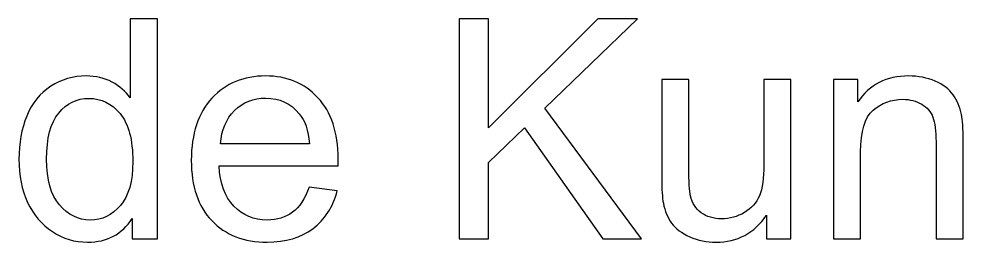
# Model space of a CAD drawing. Header units: millimetres. Extents: x -300 to 279, y -192 to 238.
# Drawn here: x 153.5 to 205.4, y 225.8 to 238.1 of the extents above; entities that cross this region are included whole.
import ezdxf

# ---------------------------------------------------------------- set-up
doc = ezdxf.new("R2010")
doc.units = ezdxf.units.MM
doc.layers.add('CAMADA_1', color=7, linetype='CONTINUOUS')

msp = doc.modelspace()

# ---------------------------------------------------------------- linework, layer by layer
at = {"layer": 'CAMADA_1', "color": 250}
for points, knots in [([(159.7121, 226.014), (159.7121, 226.014), (159.7121, 227.1288), (159.7121, 227.1288), (159.1561, 226.2624), (158.3376, 225.8277), (157.2567, 225.8277), (156.5568, 225.8277), (155.9133, 226.0196), (155.3292, 226.4063), (154.7421, 226.7901), (154.2878, 227.3292), (153.9632, 228.0178), (153.6415, 228.7092), (153.4806, 229.5023), (153.4806, 230.3997), (153.4806, 231.2746), (153.6274, 232.0677), (153.918, 232.7817), (154.2116, 233.4929), (154.649, 234.0404), (155.2332, 234.4186), (155.8146, 234.7996), (156.4693, 234.9886), (157.189, 234.9886), (157.7196, 234.9886), (158.1909, 234.8758), (158.6029, 234.6528), (159.015, 234.4299), (159.3508, 234.1363), (159.6105, 233.7779), (159.6105, 233.7779), (159.6105, 238.1382), (159.6105, 238.1382), (159.6105, 238.1382), (161.1006, 238.1382), (161.1006, 238.1382), (161.1006, 238.1382), (161.1006, 226.014), (161.1006, 226.014), (161.1006, 226.014), (159.7121, 226.014), (159.7121, 226.014)], [0, 0, 0, 0, 0.0714286, 0.0714286, 0.0714286, 0.1428571, 0.1428571, 0.1428571, 0.2142857, 0.2142857, 0.2142857, 0.2857143, 0.2857143, 0.2857143, 0.3571429, 0.3571429, 0.3571429, 0.4285714, 0.4285714, 0.4285714, 0.5, 0.5, 0.5, 0.5714286, 0.5714286, 0.5714286, 0.6428571, 0.6428571, 0.6428571, 0.7142857, 0.7142857, 0.7142857, 0.7857143, 0.7857143, 0.7857143, 0.8571429, 0.8571429, 0.8571429, 0.9285714, 0.9285714, 0.9285714, 1, 1, 1, 1]), ([(177.6979, 226.014), (177.6979, 226.014), (177.6979, 238.1382), (177.6979, 238.1382), (177.6979, 238.1382), (179.3066, 238.1382), (179.3066, 238.1382), (179.3066, 238.1382), (179.3066, 232.1269), (179.3066, 232.1269), (179.3066, 232.1269), (185.3292, 238.1382), (185.3292, 238.1382), (185.3292, 238.1382), (187.5023, 238.1382), (187.5023, 238.1382), (187.5023, 238.1382), (182.4167, 233.2219), (182.4167, 233.2219), (182.4167, 233.2219), (187.7224, 226.014), (187.7224, 226.014), (187.7224, 226.014), (185.6058, 226.014), (185.6058, 226.014), (185.6058, 226.014), (181.2906, 232.1326), (181.2906, 232.1326), (181.2906, 232.1326), (179.3066, 230.2135), (179.3066, 230.2135), (179.3066, 230.2135), (179.3066, 226.014), (179.3066, 226.014), (179.3066, 226.014), (177.6979, 226.014), (177.6979, 226.014)], [0, 0, 0, 0, 0.0833333, 0.0833333, 0.0833333, 0.1666667, 0.1666667, 0.1666667, 0.25, 0.25, 0.25, 0.3333333, 0.3333333, 0.3333333, 0.4166667, 0.4166667, 0.4166667, 0.5, 0.5, 0.5, 0.5833333, 0.5833333, 0.5833333, 0.6666667, 0.6666667, 0.6666667, 0.75, 0.75, 0.75, 0.8333333, 0.8333333, 0.8333333, 0.9166667, 0.9166667, 0.9166667, 1, 1, 1, 1]), ([(169.4515, 228.8588), (169.4515, 228.8588), (170.9924, 228.6556), (170.9924, 228.6556), (170.7525, 227.761), (170.3038, 227.0639), (169.649, 226.57), (168.9943, 226.0761), (168.1589, 225.8277), (167.1401, 225.8277), (165.8588, 225.8277), (164.8428, 226.2228), (164.0921, 227.0131), (163.3414, 227.8005), (162.966, 228.9096), (162.966, 230.3348), (162.966, 231.808), (163.3442, 232.9538), (164.1034, 233.7666), (164.8626, 234.5823), (165.8475, 234.9886), (167.0582, 234.9886), (168.2295, 234.9886), (169.1862, 234.5907), (169.9284, 233.792), (170.6707, 232.9933), (171.0432, 231.8701), (171.0432, 230.4223), (171.0432, 230.3348), (171.0404, 230.2022), (171.0347, 230.0272), (171.0347, 230.0272), (164.49, 230.0272), (164.49, 230.0272), (164.5465, 229.0648), (164.8174, 228.3254), (165.3085, 227.8146), (165.7967, 227.3038), (166.4091, 227.0469), (167.1401, 227.0469), (167.6848, 227.0469), (168.1504, 227.1909), (168.5343, 227.4787), (168.9209, 227.7666), (169.2257, 228.2266), (169.4515, 228.8588)], [0, 0, 0, 0, 0.0666667, 0.0666667, 0.0666667, 0.1333333, 0.1333333, 0.1333333, 0.2, 0.2, 0.2, 0.2666667, 0.2666667, 0.2666667, 0.3333333, 0.3333333, 0.3333333, 0.4, 0.4, 0.4, 0.4666667, 0.4666667, 0.4666667, 0.5333333, 0.5333333, 0.5333333, 0.6, 0.6, 0.6, 0.6666667, 0.6666667, 0.6666667, 0.7333333, 0.7333333, 0.7333333, 0.8, 0.8, 0.8, 0.8666667, 0.8666667, 0.8666667, 0.9333333, 0.9333333, 0.9333333, 1, 1, 1, 1]), ([(194.6143, 226.014), (194.6143, 226.014), (194.6143, 227.3207), (194.6143, 227.3207), (193.9313, 226.3244), (193.0056, 225.8277), (191.8344, 225.8277), (191.3179, 225.8277), (190.8353, 225.9265), (190.3866, 226.1241), (189.9379, 226.3244), (189.6049, 226.5728), (189.3875, 226.872), (189.1702, 227.1739), (189.0178, 227.5408), (188.9303, 227.9754), (188.8711, 228.269), (188.84, 228.7318), (188.84, 229.364), (188.84, 229.364), (188.84, 234.8024), (188.84, 234.8024), (188.84, 234.8024), (190.3302, 234.8024), (190.3302, 234.8024), (190.3302, 234.8024), (190.3302, 229.9397), (190.3302, 229.9397), (190.3302, 229.1636), (190.3612, 228.6387), (190.4205, 228.3706), (190.5136, 227.9783), (190.7112, 227.6735), (191.016, 227.4505), (191.3179, 227.2276), (191.6905, 227.1147), (192.1364, 227.1147), (192.5823, 227.1147), (193, 227.2276), (193.3894, 227.4562), (193.7789, 227.6848), (194.0555, 227.998), (194.2192, 228.3903), (194.38, 228.7826), (194.4619, 229.3555), (194.4619, 230.1034), (194.4619, 230.1034), (194.4619, 234.8024), (194.4619, 234.8024), (194.4619, 234.8024), (195.952, 234.8024), (195.952, 234.8024), (195.952, 234.8024), (195.952, 226.014), (195.952, 226.014), (195.952, 226.014), (194.6143, 226.014), (194.6143, 226.014)], [0, 0, 0, 0, 0.0526316, 0.0526316, 0.0526316, 0.1052632, 0.1052632, 0.1052632, 0.1578947, 0.1578947, 0.1578947, 0.2105263, 0.2105263, 0.2105263, 0.2631579, 0.2631579, 0.2631579, 0.3157895, 0.3157895, 0.3157895, 0.3684211, 0.3684211, 0.3684211, 0.4210526, 0.4210526, 0.4210526, 0.4736842, 0.4736842, 0.4736842, 0.5263158, 0.5263158, 0.5263158, 0.5789474, 0.5789474, 0.5789474, 0.6315789, 0.6315789, 0.6315789, 0.6842105, 0.6842105, 0.6842105, 0.7368421, 0.7368421, 0.7368421, 0.7894737, 0.7894737, 0.7894737, 0.8421053, 0.8421053, 0.8421053, 0.8947368, 0.8947368, 0.8947368, 0.9473684, 0.9473684, 0.9473684, 1, 1, 1, 1]), ([(198.2916, 226.014), (198.2916, 226.014), (198.2916, 234.8024), (198.2916, 234.8024), (198.2916, 234.8024), (199.6293, 234.8024), (199.6293, 234.8024), (199.6293, 234.8024), (199.6293, 233.555), (199.6293, 233.555), (200.2728, 234.5117), (201.2041, 234.9886), (202.4205, 234.9886), (202.9511, 234.9886), (203.4365, 234.8927), (203.8796, 234.7036), (204.3227, 234.5145), (204.6557, 234.2633), (204.8758, 233.9557), (205.096, 233.6481), (205.2512, 233.2812), (205.3387, 232.8579), (205.3923, 232.5813), (205.4205, 232.0987), (205.4205, 231.4101), (205.4205, 231.4101), (205.4205, 226.014), (205.4205, 226.014), (205.4205, 226.014), (203.9304, 226.014), (203.9304, 226.014), (203.9304, 226.014), (203.9304, 231.3536), (203.9304, 231.3536), (203.9304, 231.9604), (203.8739, 232.4148), (203.7582, 232.7139), (203.6425, 233.0131), (203.4365, 233.253), (203.143, 233.4336), (202.8495, 233.6114), (202.5023, 233.7017), (202.1072, 233.7017), (201.4751, 233.7017), (200.9304, 233.5013), (200.4703, 233.0978), (200.0103, 232.697), (199.7817, 231.9322), (199.7817, 230.8089), (199.7817, 230.8089), (199.7817, 226.014), (199.7817, 226.014), (199.7817, 226.014), (198.2916, 226.014), (198.2916, 226.014)], [0, 0, 0, 0, 0.0555556, 0.0555556, 0.0555556, 0.1111111, 0.1111111, 0.1111111, 0.1666667, 0.1666667, 0.1666667, 0.2222222, 0.2222222, 0.2222222, 0.2777778, 0.2777778, 0.2777778, 0.3333333, 0.3333333, 0.3333333, 0.3888889, 0.3888889, 0.3888889, 0.4444444, 0.4444444, 0.4444444, 0.5, 0.5, 0.5, 0.5555556, 0.5555556, 0.5555556, 0.6111111, 0.6111111, 0.6111111, 0.6666667, 0.6666667, 0.6666667, 0.7222222, 0.7222222, 0.7222222, 0.7777778, 0.7777778, 0.7777778, 0.8333333, 0.8333333, 0.8333333, 0.8888889, 0.8888889, 0.8888889, 0.9444444, 0.9444444, 0.9444444, 1, 1, 1, 1]), ([(155.0046, 230.3969), (155.0046, 229.2737), (155.2417, 228.4355), (155.7186, 227.8795), (156.1927, 227.3235), (156.7544, 227.0469), (157.4007, 227.0469), (158.0526, 227.0469), (158.6057, 227.3122), (159.0629, 227.8428), (159.5173, 228.3734), (159.7459, 229.1833), (159.7459, 230.2727), (159.7459, 231.4693), (159.5145, 232.3499), (159.0488, 232.9115), (158.586, 233.4731), (158.0131, 233.7525), (157.3329, 233.7525), (156.6697, 233.7525), (156.1165, 233.4844), (155.6706, 232.9454), (155.2276, 232.4063), (155.0046, 231.5568), (155.0046, 230.3969)], [0, 0, 0, 0, 0.125, 0.125, 0.125, 0.25, 0.25, 0.25, 0.375, 0.375, 0.375, 0.5, 0.5, 0.5, 0.625, 0.625, 0.625, 0.75, 0.75, 0.75, 0.875, 0.875, 0.875, 1, 1, 1, 1]), ([(164.5747, 231.2464), (164.5747, 231.2464), (169.4684, 231.2464), (169.4684, 231.2464), (169.4035, 231.9858), (169.2144, 232.539), (168.9068, 232.9087), (168.4355, 233.4816), (167.8202, 233.7695), (167.0667, 233.7695), (166.3837, 233.7695), (165.8108, 233.5409), (165.3452, 233.0837), (164.8823, 232.6265), (164.6255, 232.014), (164.5747, 231.2464)], [0, 0, 0, 0, 0.2, 0.2, 0.2, 0.4, 0.4, 0.4, 0.6, 0.6, 0.6, 0.8, 0.8, 0.8, 1, 1, 1, 1])]:
    msp.add_open_spline(points, degree=3, knots=knots, dxfattribs=at)

doc.saveas('drawing.dxf')
